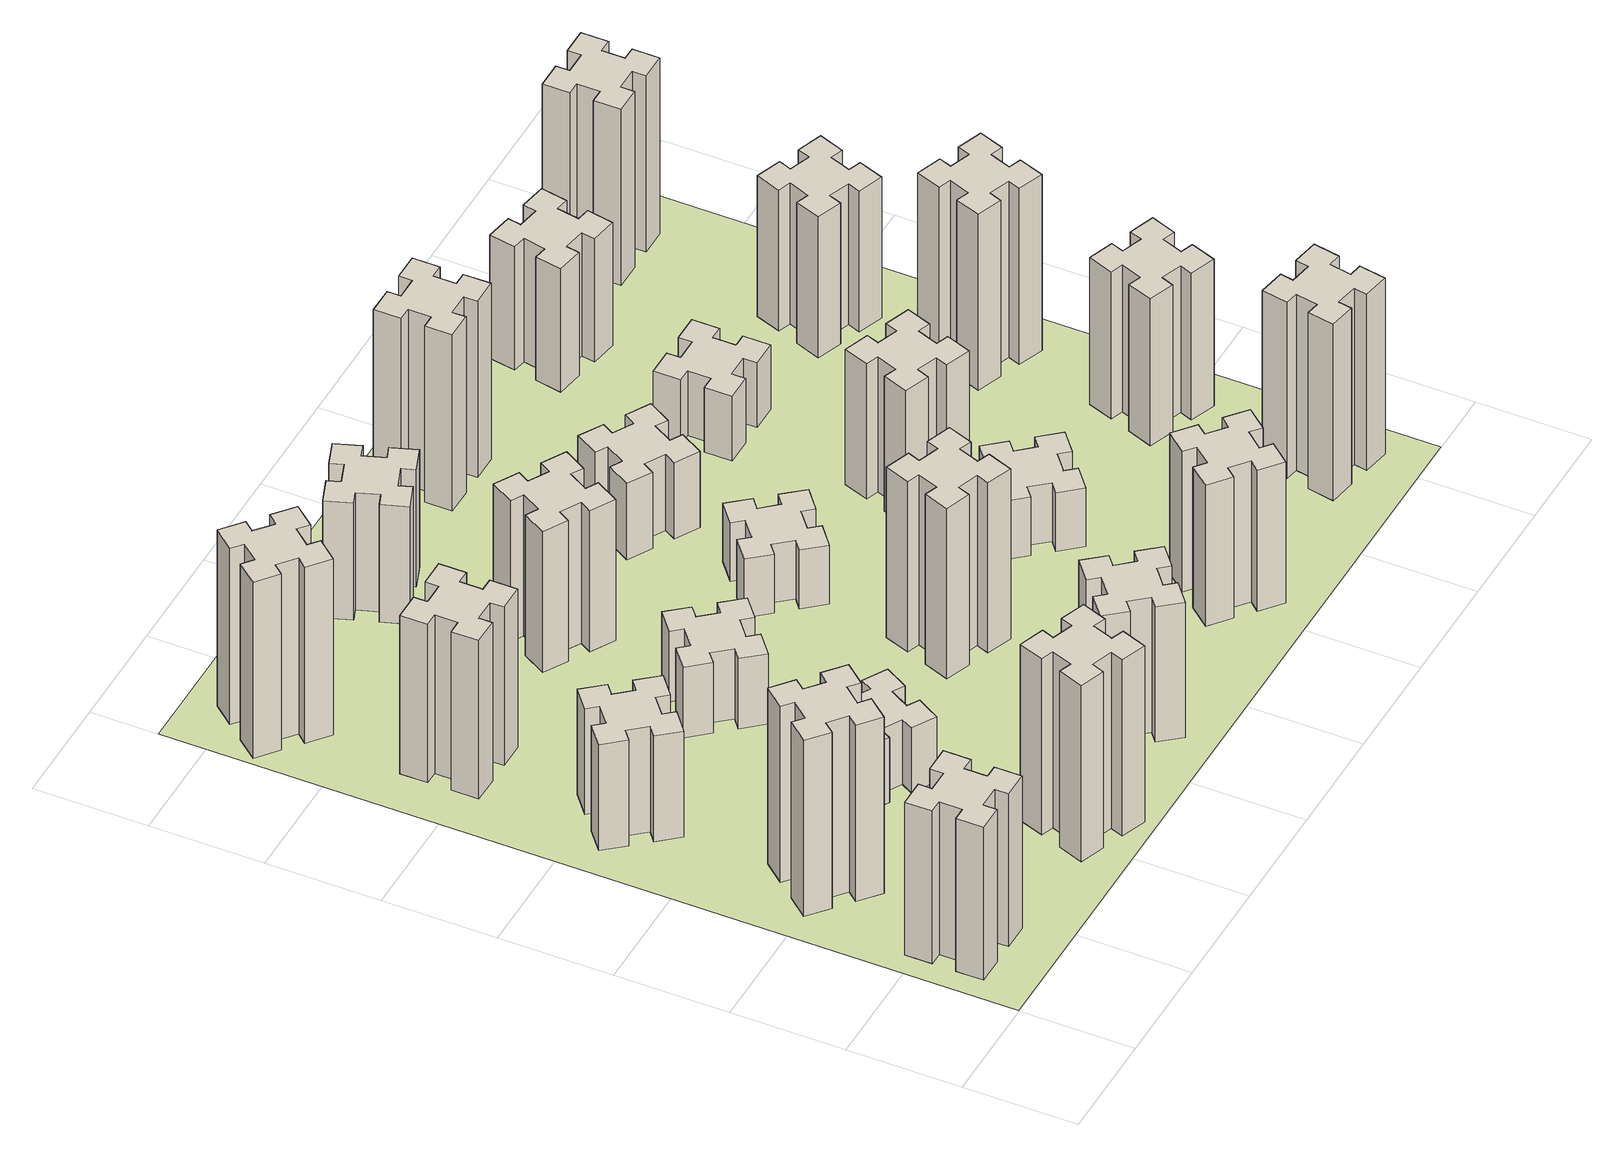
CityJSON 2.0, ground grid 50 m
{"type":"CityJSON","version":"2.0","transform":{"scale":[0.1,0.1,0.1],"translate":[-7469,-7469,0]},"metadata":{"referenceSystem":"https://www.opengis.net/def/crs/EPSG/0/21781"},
"CityObjects":{
"building1":{"type":"Building","attributes":{"class":"1000","function":"1000","usage":"1000","yearOfConstruction":2016,"roofType":"1000","measuredHeight":78,"storeysAboveGround":30,"storeysBelowGround":0},"geometry":[{"type":"Solid","lod":"1","boundaries":[[[[0,1,2,3,4,5,6,7,8,9,10,11,12,13,14,15,16,17,18,19]],[[17,16,20,21]],[[16,15,22,20]],[[15,14,23,22]],[[14,13,24,23]],[[13,12,25,24]],[[12,11,26,25]],[[11,10,27,26]],[[10,9,28,27]],[[9,8,29,28]],[[8,7,30,29]],[[7,6,31,30]],[[6,5,32,31]],[[5,4,33,32]],[[4,3,34,33]],[[3,2,35,34]],[[2,1,36,35]],[[1,0,37,36]],[[0,19,38,37]],[[19,18,39,38]],[[18,17,21,39]],[[24,25,26,27,28,29,30,31,32,33,34,35,36,37,38,39,21,20,22,23]]]]}]},
"building2":{"type":"Building","attributes":{"class":"1000","function":"1000","usage":"1000","yearOfConstruction":2016,"roofType":"1000","measuredHeight":90,"storeysAboveGround":30,"storeysBelowGround":0},"geometry":[{"type":"Solid","lod":"1","boundaries":[[[[40,41,42,43,44,45,46,47,48,49,50,51,52,53,54,55,56,57,58,59]],[[57,56,60,61]],[[56,55,62,60]],[[55,54,63,62]],[[54,53,64,63]],[[53,52,65,64]],[[52,51,66,65]],[[51,50,67,66]],[[50,49,68,67]],[[49,48,69,68]],[[48,47,70,69]],[[47,46,71,70]],[[46,45,72,71]],[[45,44,73,72]],[[44,43,74,73]],[[43,42,75,74]],[[42,41,76,75]],[[41,40,77,76]],[[40,59,78,77]],[[59,58,79,78]],[[58,57,61,79]],[[64,65,66,67,68,69,70,71,72,73,74,75,76,77,78,79,61,60,62,63]]]]}]},
"building3":{"type":"Building","attributes":{"class":"1000","function":"1000","usage":"1000","yearOfConstruction":2016,"roofType":"1000","measuredHeight":54,"storeysAboveGround":30,"storeysBelowGround":0},"geometry":[{"type":"Solid","lod":"1","boundaries":[[[[80,81,82,83,84,85,86,87,88,89,90,91,92,93,94,95,96,97,98,99]],[[97,96,100,101]],[[96,95,102,100]],[[95,94,103,102]],[[94,93,104,103]],[[93,92,105,104]],[[92,91,106,105]],[[91,90,107,106]],[[90,89,108,107]],[[89,88,109,108]],[[88,87,110,109]],[[87,86,111,110]],[[86,85,112,111]],[[85,84,113,112]],[[84,83,114,113]],[[83,82,115,114]],[[82,81,116,115]],[[81,80,117,116]],[[80,99,118,117]],[[99,98,119,118]],[[98,97,101,119]],[[104,105,106,107,108,109,110,111,112,113,114,115,116,117,118,119,101,100,102,103]]]]}]},
"building4":{"type":"Building","attributes":{"class":"1000","function":"1000","usage":"1000","yearOfConstruction":2016,"roofType":"1000","measuredHeight":81,"storeysAboveGround":30,"storeysBelowGround":0},"geometry":[{"type":"Solid","lod":"1","boundaries":[[[[120,121,122,123,124,125,126,127,128,129,130,131,132,133,134,135,136,137,138,139]],[[137,136,140,141]],[[136,135,142,140]],[[135,134,143,142]],[[134,133,144,143]],[[133,132,145,144]],[[132,131,146,145]],[[131,130,147,146]],[[130,129,148,147]],[[129,128,149,148]],[[128,127,150,149]],[[127,126,151,150]],[[126,125,152,151]],[[125,124,153,152]],[[124,123,154,153]],[[123,122,155,154]],[[122,121,156,155]],[[121,120,157,156]],[[120,139,158,157]],[[139,138,159,158]],[[138,137,141,159]],[[144,145,146,147,148,149,150,151,152,153,154,155,156,157,158,159,141,140,142,143]]]]}]},
"building5":{"type":"Building","attributes":{"class":"1000","function":"1000","usage":"1000","yearOfConstruction":2016,"roofType":"1000","measuredHeight":90,"storeysAboveGround":30,"storeysBelowGround":0},"geometry":[{"type":"Solid","lod":"1","boundaries":[[[[160,161,162,163,164,165,166,167,168,169,170,171,172,173,174,175,176,177,178,179]],[[177,176,180,181]],[[176,175,182,180]],[[175,174,183,182]],[[174,173,184,183]],[[173,172,185,184]],[[172,171,186,185]],[[171,170,187,186]],[[170,169,188,187]],[[169,168,189,188]],[[168,167,190,189]],[[167,166,191,190]],[[166,165,192,191]],[[165,164,193,192]],[[164,163,194,193]],[[163,162,195,194]],[[162,161,196,195]],[[161,160,197,196]],[[160,179,198,197]],[[179,178,199,198]],[[178,177,181,199]],[[184,185,186,187,188,189,190,191,192,193,194,195,196,197,198,199,181,180,182,183]]]]}]},
"building6":{"type":"Building","attributes":{"class":"1000","function":"1000","usage":"1000","yearOfConstruction":2016,"roofType":"1000","measuredHeight":90,"storeysAboveGround":30,"storeysBelowGround":0},"geometry":[{"type":"Solid","lod":"1","boundaries":[[[[200,201,202,203,204,205,206,207,208,209,210,211,212,213,214,215,216,217,218,219]],[[217,216,220,221]],[[216,215,222,220]],[[215,214,223,222]],[[214,213,224,223]],[[213,212,225,224]],[[212,211,226,225]],[[211,210,227,226]],[[210,209,228,227]],[[209,208,229,228]],[[208,207,230,229]],[[207,206,231,230]],[[206,205,232,231]],[[205,204,233,232]],[[204,203,234,233]],[[203,202,235,234]],[[202,201,236,235]],[[201,200,237,236]],[[200,219,238,237]],[[219,218,239,238]],[[218,217,221,239]],[[224,225,226,227,228,229,230,231,232,233,234,235,236,237,238,239,221,220,222,223]]]]}]},
"building7":{"type":"Building","attributes":{"class":"1000","function":"1000","usage":"1000","yearOfConstruction":2016,"roofType":"1000","measuredHeight":33,"storeysAboveGround":30,"storeysBelowGround":0},"geometry":[{"type":"Solid","lod":"1","boundaries":[[[[240,241,242,243,244,245,246,247,248,249,250,251,252,253,254,255,256,257,258,259]],[[257,256,260,261]],[[256,255,262,260]],[[255,254,263,262]],[[254,253,264,263]],[[253,252,265,264]],[[252,251,266,265]],[[251,250,267,266]],[[250,249,268,267]],[[249,248,269,268]],[[248,247,270,269]],[[247,246,271,270]],[[246,245,272,271]],[[245,244,273,272]],[[244,243,274,273]],[[243,242,275,274]],[[242,241,276,275]],[[241,240,277,276]],[[240,259,278,277]],[[259,258,279,278]],[[258,257,261,279]],[[264,265,266,267,268,269,270,271,272,273,274,275,276,277,278,279,261,260,262,263]]]]}]},
"building8":{"type":"Building","attributes":{"class":"1000","function":"1000","usage":"1000","yearOfConstruction":2016,"roofType":"1000","measuredHeight":36,"storeysAboveGround":30,"storeysBelowGround":0},"geometry":[{"type":"Solid","lod":"1","boundaries":[[[[280,281,282,283,284,285,286,287,288,289,290,291,292,293,294,295,296,297,298,299]],[[297,296,300,301]],[[296,295,302,300]],[[295,294,303,302]],[[294,293,304,303]],[[293,292,305,304]],[[292,291,306,305]],[[291,290,307,306]],[[290,289,308,307]],[[289,288,309,308]],[[288,287,310,309]],[[287,286,311,310]],[[286,285,312,311]],[[285,284,313,312]],[[284,283,314,313]],[[283,282,315,314]],[[282,281,316,315]],[[281,280,317,316]],[[280,299,318,317]],[[299,298,319,318]],[[298,297,301,319]],[[304,305,306,307,308,309,310,311,312,313,314,315,316,317,318,319,301,300,302,303]]]]}]},
"building9":{"type":"Building","attributes":{"class":"1000","function":"1000","usage":"1000","yearOfConstruction":2016,"roofType":"1000","measuredHeight":69,"storeysAboveGround":30,"storeysBelowGround":0},"geometry":[{"type":"Solid","lod":"1","boundaries":[[[[320,321,322,323,324,325,326,327,328,329,330,331,332,333,334,335,336,337,338,339]],[[337,336,340,341]],[[336,335,342,340]],[[335,334,343,342]],[[334,333,344,343]],[[333,332,345,344]],[[332,331,346,345]],[[331,330,347,346]],[[330,329,348,347]],[[329,328,349,348]],[[328,327,350,349]],[[327,326,351,350]],[[326,325,352,351]],[[325,324,353,352]],[[324,323,354,353]],[[323,322,355,354]],[[322,321,356,355]],[[321,320,357,356]],[[320,339,358,357]],[[339,338,359,358]],[[338,337,341,359]],[[344,345,346,347,348,349,350,351,352,353,354,355,356,357,358,359,341,340,342,343]]]]}]},
"building10":{"type":"Building","attributes":{"class":"1000","function":"1000","usage":"1000","yearOfConstruction":2016,"roofType":"1000","measuredHeight":72,"storeysAboveGround":30,"storeysBelowGround":0},"geometry":[{"type":"Solid","lod":"1","boundaries":[[[[360,361,362,363,364,365,366,367,368,369,370,371,372,373,374,375,376,377,378,379]],[[377,376,380,381]],[[376,375,382,380]],[[375,374,383,382]],[[374,373,384,383]],[[373,372,385,384]],[[372,371,386,385]],[[371,370,387,386]],[[370,369,388,387]],[[369,368,389,388]],[[368,367,390,389]],[[367,366,391,390]],[[366,365,392,391]],[[365,364,393,392]],[[364,363,394,393]],[[363,362,395,394]],[[362,361,396,395]],[[361,360,397,396]],[[360,379,398,397]],[[379,378,399,398]],[[378,377,381,399]],[[384,385,386,387,388,389,390,391,392,393,394,395,396,397,398,399,381,380,382,383]]]]}]},
"building11":{"type":"Building","attributes":{"class":"1000","function":"1000","usage":"1000","yearOfConstruction":2016,"roofType":"1000","measuredHeight":60,"storeysAboveGround":30,"storeysBelowGround":0},"geometry":[{"type":"Solid","lod":"1","boundaries":[[[[400,401,402,403,404,405,406,407,408,409,410,411,412,413,414,415,416,417,418,419]],[[417,416,420,421]],[[416,415,422,420]],[[415,414,423,422]],[[414,413,424,423]],[[413,412,425,424]],[[412,411,426,425]],[[411,410,427,426]],[[410,409,428,427]],[[409,408,429,428]],[[408,407,430,429]],[[407,406,431,430]],[[406,405,432,431]],[[405,404,433,432]],[[404,403,434,433]],[[403,402,435,434]],[[402,401,436,435]],[[401,400,437,436]],[[400,419,438,437]],[[419,418,439,438]],[[418,417,421,439]],[[424,425,426,427,428,429,430,431,432,433,434,435,436,437,438,439,421,420,422,423]]]]}]},
"building12":{"type":"Building","attributes":{"class":"1000","function":"1000","usage":"1000","yearOfConstruction":2016,"roofType":"1000","measuredHeight":87,"storeysAboveGround":30,"storeysBelowGround":0},"geometry":[{"type":"Solid","lod":"1","boundaries":[[[[440,441,442,443,444,445,446,447,448,449,450,451,452,453,454,455,456,457,458,459]],[[457,456,460,461]],[[456,455,462,460]],[[455,454,463,462]],[[454,453,464,463]],[[453,452,465,464]],[[452,451,466,465]],[[451,450,467,466]],[[450,449,468,467]],[[449,448,469,468]],[[448,447,470,469]],[[447,446,471,470]],[[446,445,472,471]],[[445,444,473,472]],[[444,443,474,473]],[[443,442,475,474]],[[442,441,476,475]],[[441,440,477,476]],[[440,459,478,477]],[[459,458,479,478]],[[458,457,461,479]],[[464,465,466,467,468,469,470,471,472,473,474,475,476,477,478,479,461,460,462,463]]]]}]},
"building13":{"type":"Building","attributes":{"class":"1000","function":"1000","usage":"1000","yearOfConstruction":2016,"roofType":"1000","measuredHeight":30,"storeysAboveGround":30,"storeysBelowGround":0},"geometry":[{"type":"Solid","lod":"1","boundaries":[[[[480,481,482,483,484,485,486,487,488,489,490,491,492,493,494,495,496,497,498,499]],[[497,496,500,501]],[[496,495,502,500]],[[495,494,503,502]],[[494,493,504,503]],[[493,492,505,504]],[[492,491,506,505]],[[491,490,507,506]],[[490,489,508,507]],[[489,488,509,508]],[[488,487,510,509]],[[487,486,511,510]],[[486,485,512,511]],[[485,484,513,512]],[[484,483,514,513]],[[483,482,515,514]],[[482,481,516,515]],[[481,480,517,516]],[[480,499,518,517]],[[499,498,519,518]],[[498,497,501,519]],[[504,505,506,507,508,509,510,511,512,513,514,515,516,517,518,519,501,500,502,503]]]]}]},
"building14":{"type":"Building","attributes":{"class":"1000","function":"1000","usage":"1000","yearOfConstruction":2016,"roofType":"1000","measuredHeight":72,"storeysAboveGround":30,"storeysBelowGround":0},"geometry":[{"type":"Solid","lod":"1","boundaries":[[[[520,521,522,523,524,525,526,527,528,529,530,531,532,533,534,535,536,537,538,539]],[[537,536,540,541]],[[536,535,542,540]],[[535,534,543,542]],[[534,533,544,543]],[[533,532,545,544]],[[532,531,546,545]],[[531,530,547,546]],[[530,529,548,547]],[[529,528,549,548]],[[528,527,550,549]],[[527,526,551,550]],[[526,525,552,551]],[[525,524,553,552]],[[524,523,554,553]],[[523,522,555,554]],[[522,521,556,555]],[[521,520,557,556]],[[520,539,558,557]],[[539,538,559,558]],[[538,537,541,559]],[[544,545,546,547,548,549,550,551,552,553,554,555,556,557,558,559,541,540,542,543]]]]}]},
"building15":{"type":"Building","attributes":{"class":"1000","function":"1000","usage":"1000","yearOfConstruction":2016,"roofType":"1000","measuredHeight":39,"storeysAboveGround":30,"storeysBelowGround":0},"geometry":[{"type":"Solid","lod":"1","boundaries":[[[[560,561,562,563,564,565,566,567,568,569,570,571,572,573,574,575,576,577,578,579]],[[577,576,580,581]],[[576,575,582,580]],[[575,574,583,582]],[[574,573,584,583]],[[573,572,585,584]],[[572,571,586,585]],[[571,570,587,586]],[[570,569,588,587]],[[569,568,589,588]],[[568,567,590,589]],[[567,566,591,590]],[[566,565,592,591]],[[565,564,593,592]],[[564,563,594,593]],[[563,562,595,594]],[[562,561,596,595]],[[561,560,597,596]],[[560,579,598,597]],[[579,578,599,598]],[[578,577,581,599]],[[584,585,586,587,588,589,590,591,592,593,594,595,596,597,598,599,581,580,582,583]]]]}]},
"building16":{"type":"Building","attributes":{"class":"1000","function":"1000","usage":"1000","yearOfConstruction":2016,"roofType":"1000","measuredHeight":90,"storeysAboveGround":30,"storeysBelowGround":0},"geometry":[{"type":"Solid","lod":"1","boundaries":[[[[600,601,602,603,604,605,606,607,608,609,610,611,612,613,614,615,616,617,618,619]],[[617,616,620,621]],[[616,615,622,620]],[[615,614,623,622]],[[614,613,624,623]],[[613,612,625,624]],[[612,611,626,625]],[[611,610,627,626]],[[610,609,628,627]],[[609,608,629,628]],[[608,607,630,629]],[[607,606,631,630]],[[606,605,632,631]],[[605,604,633,632]],[[604,603,634,633]],[[603,602,635,634]],[[602,601,636,635]],[[601,600,637,636]],[[600,619,638,637]],[[619,618,639,638]],[[618,617,621,639]],[[624,625,626,627,628,629,630,631,632,633,634,635,636,637,638,639,621,620,622,623]]]]}]},
"building17":{"type":"Building","attributes":{"class":"1000","function":"1000","usage":"1000","yearOfConstruction":2016,"roofType":"1000","measuredHeight":30,"storeysAboveGround":30,"storeysBelowGround":0},"geometry":[{"type":"Solid","lod":"1","boundaries":[[[[640,641,642,643,644,645,646,647,648,649,650,651,652,653,654,655,656,657,658,659]],[[657,656,660,661]],[[656,655,662,660]],[[655,654,663,662]],[[654,653,664,663]],[[653,652,665,664]],[[652,651,666,665]],[[651,650,667,666]],[[650,649,668,667]],[[649,648,669,668]],[[648,647,670,669]],[[647,646,671,670]],[[646,645,672,671]],[[645,644,673,672]],[[644,643,674,673]],[[643,642,675,674]],[[642,641,676,675]],[[641,640,677,676]],[[640,659,678,677]],[[659,658,679,678]],[[658,657,661,679]],[[664,665,666,667,668,669,670,671,672,673,674,675,676,677,678,679,661,660,662,663]]]]}]},
"building18":{"type":"Building","attributes":{"class":"1000","function":"1000","usage":"1000","yearOfConstruction":2016,"roofType":"1000","measuredHeight":69,"storeysAboveGround":30,"storeysBelowGround":0},"geometry":[{"type":"Solid","lod":"1","boundaries":[[[[680,681,682,683,684,685,686,687,688,689,690,691,692,693,694,695,696,697,698,699]],[[697,696,700,701]],[[696,695,702,700]],[[695,694,703,702]],[[694,693,704,703]],[[693,692,705,704]],[[692,691,706,705]],[[691,690,707,706]],[[690,689,708,707]],[[689,688,709,708]],[[688,687,710,709]],[[687,686,711,710]],[[686,685,712,711]],[[685,684,713,712]],[[684,683,714,713]],[[683,682,715,714]],[[682,681,716,715]],[[681,680,717,716]],[[680,699,718,717]],[[699,698,719,718]],[[698,697,701,719]],[[704,705,706,707,708,709,710,711,712,713,714,715,716,717,718,719,701,700,702,703]]]]}]},
"building19":{"type":"Building","attributes":{"class":"1000","function":"1000","usage":"1000","yearOfConstruction":2016,"roofType":"1000","measuredHeight":33,"storeysAboveGround":30,"storeysBelowGround":0},"geometry":[{"type":"Solid","lod":"1","boundaries":[[[[720,721,722,723,724,725,726,727,728,729,730,731,732,733,734,735,736,737,738,739]],[[737,736,740,741]],[[736,735,742,740]],[[735,734,743,742]],[[734,733,744,743]],[[733,732,745,744]],[[732,731,746,745]],[[731,730,747,746]],[[730,729,748,747]],[[729,728,749,748]],[[728,727,750,749]],[[727,726,751,750]],[[726,725,752,751]],[[725,724,753,752]],[[724,723,754,753]],[[723,722,755,754]],[[722,721,756,755]],[[721,720,757,756]],[[720,739,758,757]],[[739,738,759,758]],[[738,737,741,759]],[[744,745,746,747,748,749,750,751,752,753,754,755,756,757,758,759,741,740,742,743]]]]}]},
"building20":{"type":"Building","attributes":{"class":"1000","function":"1000","usage":"1000","yearOfConstruction":2016,"roofType":"1000","measuredHeight":90,"storeysAboveGround":30,"storeysBelowGround":0},"geometry":[{"type":"Solid","lod":"1","boundaries":[[[[760,761,762,763,764,765,766,767,768,769,770,771,772,773,774,775,776,777,778,779]],[[777,776,780,781]],[[776,775,782,780]],[[775,774,783,782]],[[774,773,784,783]],[[773,772,785,784]],[[772,771,786,785]],[[771,770,787,786]],[[770,769,788,787]],[[769,768,789,788]],[[768,767,790,789]],[[767,766,791,790]],[[766,765,792,791]],[[765,764,793,792]],[[764,763,794,793]],[[763,762,795,794]],[[762,761,796,795]],[[761,760,797,796]],[[760,779,798,797]],[[779,778,799,798]],[[778,777,781,799]],[[784,785,786,787,788,789,790,791,792,793,794,795,796,797,798,799,781,780,782,783]]]]}]},
"building21":{"type":"Building","attributes":{"class":"1000","function":"1000","usage":"1000","yearOfConstruction":2016,"roofType":"1000","measuredHeight":63,"storeysAboveGround":30,"storeysBelowGround":0},"geometry":[{"type":"Solid","lod":"1","boundaries":[[[[800,801,802,803,804,805,806,807,808,809,810,811,812,813,814,815,816,817,818,819]],[[817,816,820,821]],[[816,815,822,820]],[[815,814,823,822]],[[814,813,824,823]],[[813,812,825,824]],[[812,811,826,825]],[[811,810,827,826]],[[810,809,828,827]],[[809,808,829,828]],[[808,807,830,829]],[[807,806,831,830]],[[806,805,832,831]],[[805,804,833,832]],[[804,803,834,833]],[[803,802,835,834]],[[802,801,836,835]],[[801,800,837,836]],[[800,819,838,837]],[[819,818,839,838]],[[818,817,821,839]],[[824,825,826,827,828,829,830,831,832,833,834,835,836,837,838,839,821,820,822,823]]]]}]},
"building22":{"type":"Building","attributes":{"class":"1000","function":"1000","usage":"1000","yearOfConstruction":2016,"roofType":"1000","measuredHeight":75,"storeysAboveGround":30,"storeysBelowGround":0},"geometry":[{"type":"Solid","lod":"1","boundaries":[[[[840,841,842,843,844,845,846,847,848,849,850,851,852,853,854,855,856,857,858,859]],[[857,856,860,861]],[[856,855,862,860]],[[855,854,863,862]],[[854,853,864,863]],[[853,852,865,864]],[[852,851,866,865]],[[851,850,867,866]],[[850,849,868,867]],[[849,848,869,868]],[[848,847,870,869]],[[847,846,871,870]],[[846,845,872,871]],[[845,844,873,872]],[[844,843,874,873]],[[843,842,875,874]],[[842,841,876,875]],[[841,840,877,876]],[[840,859,878,877]],[[859,858,879,878]],[[858,857,861,879]],[[864,865,866,867,868,869,870,871,872,873,874,875,876,877,878,879,861,860,862,863]]]]}]},
"building23":{"type":"Building","attributes":{"class":"1000","function":"1000","usage":"1000","yearOfConstruction":2016,"roofType":"1000","measuredHeight":90,"storeysAboveGround":30,"storeysBelowGround":0},"geometry":[{"type":"Solid","lod":"1","boundaries":[[[[880,881,882,883,884,885,886,887,888,889,890,891,892,893,894,895,896,897,898,899]],[[897,896,900,901]],[[896,895,902,900]],[[895,894,903,902]],[[894,893,904,903]],[[893,892,905,904]],[[892,891,906,905]],[[891,890,907,906]],[[890,889,908,907]],[[889,888,909,908]],[[888,887,910,909]],[[887,886,911,910]],[[886,885,912,911]],[[885,884,913,912]],[[884,883,914,913]],[[883,882,915,914]],[[882,881,916,915]],[[881,880,917,916]],[[880,899,918,917]],[[899,898,919,918]],[[898,897,901,919]],[[904,905,906,907,908,909,910,911,912,913,914,915,916,917,918,919,901,900,902,903]]]]}]},
"building24":{"type":"Building","attributes":{"class":"1000","function":"1000","usage":"1000","yearOfConstruction":2016,"roofType":"1000","measuredHeight":72,"storeysAboveGround":30,"storeysBelowGround":0},"geometry":[{"type":"Solid","lod":"1","boundaries":[[[[920,921,922,923,924,925,926,927,928,929,930,931,932,933,934,935,936,937,938,939]],[[937,936,940,941]],[[936,935,942,940]],[[935,934,943,942]],[[934,933,944,943]],[[933,932,945,944]],[[932,931,946,945]],[[931,930,947,946]],[[930,929,948,947]],[[929,928,949,948]],[[928,927,950,949]],[[927,926,951,950]],[[926,925,952,951]],[[925,924,953,952]],[[924,923,954,953]],[[923,922,955,954]],[[922,921,956,955]],[[921,920,957,956]],[[920,939,958,957]],[[939,938,959,958]],[[938,937,941,959]],[[944,945,946,947,948,949,950,951,952,953,954,955,956,957,958,959,941,940,942,943]]]]}]},
"building25":{"type":"Building","attributes":{"class":"1000","function":"1000","usage":"1000","yearOfConstruction":2016,"roofType":"1000","measuredHeight":90,"storeysAboveGround":30,"storeysBelowGround":0},"geometry":[{"type":"Solid","lod":"1","boundaries":[[[[960,961,962,963,964,965,966,967,968,969,970,971,972,973,974,975,976,977,978,979]],[[977,976,980,981]],[[976,975,982,980]],[[975,974,983,982]],[[974,973,984,983]],[[973,972,985,984]],[[972,971,986,985]],[[971,970,987,986]],[[970,969,988,987]],[[969,968,989,988]],[[968,967,990,989]],[[967,966,991,990]],[[966,965,992,991]],[[965,964,993,992]],[[964,963,994,993]],[[963,962,995,994]],[[962,961,996,995]],[[961,960,997,996]],[[960,979,998,997]],[[979,978,999,998]],[[978,977,981,999]],[[984,985,986,987,988,989,990,991,992,993,994,995,996,997,998,999,981,980,982,983]]]]}]},
"landuse1":{"type":"LandUse","attributes":{"name":"plot1","function":"1010"},"geometry":[{"type":"MultiSurface","lod":"1","boundaries":[[[1000,1001,1002,1003]]]}]}
},
"vertices":[
[165,425,0],[165,325,0],[105,325,0],[105,205,0],[225,205,0],[225,265,0],[325,265,0],[325,205,0],[445,205,0],[445,325,0],[385,325,0],[385,425,0],[445,425,0],[445,545,0],[325,545,0],[325,485,0],[225,485,0],[225,545,0],[105,545,0],[105,425,0],[225,485,780],[225,545,780],[325,485,780],[325,545,780],[445,545,780],[445,425,780],[385,425,780],[385,325,780],[445,325,780],[445,205,780],[325,205,780],[325,265,780],[225,265,780],[225,205,780],[105,205,780],[105,325,780],[165,325,780],[165,425,780],[105,425,780],[105,545,780],
[484,1067,0],[408,1132,0],[446,1178,0],[354,1255,0],[277,1163,0],[323,1124,0],[259,1048,0],[213,1086,0],[136,994,0],[228,917,0],[266,963,0],[343,899,0],[304,853,0],[396,776,0],[473,868,0],[427,906,0],[492,983,0],[538,944,0],[615,1036,0],[523,1113,0],[492,983,900],[538,944,900],[427,906,900],[473,868,900],[396,776,900],[304,853,900],[343,899,900],[266,963,900],[228,917,900],[136,994,900],[213,1086,900],[259,1048,900],[323,1124,900],[277,1163,900],[354,1255,900],[446,1178,900],[408,1132,900],[484,1067,900],[523,1113,900],[615,1036,900],
[492,1888,0],[427,1964,0],[473,2003,0],[396,2095,0],[304,2018,0],[343,1972,0],[266,1907,0],[228,1953,0],[136,1876,0],[213,1784,0],[259,1823,0],[323,1746,0],[277,1708,0],[354,1616,0],[446,1693,0],[408,1739,0],[484,1803,0],[523,1757,0],[615,1834,0],[538,1926,0],[484,1803,540],[523,1757,540],[408,1739,540],[446,1693,540],[354,1616,540],[277,1708,540],[323,1746,540],[259,1823,540],[213,1784,540],[136,1876,540],[228,1953,540],[266,1907,540],[343,1972,540],[304,2018,540],[396,2095,540],[473,2003,540],[427,1964,540],[492,1888,540],[538,1926,540],[615,1834,540],
[485,2545,0],[485,2645,0],[545,2645,0],[545,2765,0],[425,2765,0],[425,2705,0],[325,2705,0],[325,2765,0],[205,2765,0],[205,2645,0],[265,2645,0],[265,2545,0],[205,2545,0],[205,2425,0],[325,2425,0],[325,2485,0],[425,2485,0],[425,2425,0],[545,2425,0],[545,2545,0],[425,2485,810],[425,2425,810],[325,2485,810],[325,2425,810],[205,2425,810],[205,2545,810],[265,2545,810],[265,2645,810],[205,2645,810],[205,2765,810],[325,2765,810],[325,2705,810],[425,2705,810],[425,2765,810],[545,2765,810],[545,2645,810],[485,2645,810],[485,2545,810],[545,2545,810],[545,2425,810],
[1029,360,0],[995,266,0],[939,287,0],[897,174,0],[1010,133,0],[1031,189,0],[1125,155,0],[1104,99,0],[1217,57,0],[1258,170,0],[1202,191,0],[1236,285,0],[1292,264,0],[1333,377,0],[1220,418,0],[1200,362,0],[1106,396,0],[1127,452,0],[1014,493,0],[973,380,0],[1106,396,900],[1127,452,900],[1200,362,900],[1220,418,900],[1333,377,900],[1292,264,900],[1236,285,900],[1202,191,900],[1258,170,900],[1217,57,900],[1104,99,900],[1125,155,900],[1031,189,900],[1010,133,900],[897,174,900],[939,287,900],[995,266,900],[1029,360,900],[973,380,900],[1014,493,900],
[384,3387,0],[308,3452,0],[346,3498,0],[254,3575,0],[177,3483,0],[223,3444,0],[159,3368,0],[113,3406,0],[36,3314,0],[128,3237,0],[166,3283,0],[243,3219,0],[204,3173,0],[296,3096,0],[373,3188,0],[327,3226,0],[392,3303,0],[438,3264,0],[515,3356,0],[423,3433,0],[392,3303,900],[438,3264,900],[327,3226,900],[373,3188,900],[296,3096,900],[204,3173,900],[243,3219,900],[166,3283,900],[128,3237,900],[36,3314,900],[113,3406,900],[159,3368,900],[223,3444,900],[177,3483,900],[254,3575,900],[346,3498,900],[308,3452,900],[384,3387,900],[423,3433,900],[515,3356,900],
[1086,1017,0],[1136,1104,0],[1188,1074,0],[1248,1178,0],[1144,1238,0],[1114,1186,0],[1027,1236,0],[1057,1288,0],[953,1348,0],[893,1244,0],[945,1214,0],[895,1127,0],[843,1157,0],[783,1053,0],[887,993,0],[917,1045,0],[1004,995,0],[974,943,0],[1078,883,0],[1138,987,0],[1004,995,330],[974,943,330],[917,1045,330],[887,993,330],[783,1053,330],[843,1157,330],[895,1127,330],[945,1214,330],[893,1244,330],[953,1348,330],[1057,1288,330],[1027,1236,330],[1114,1186,330],[1144,1238,330],[1248,1178,330],[1188,1074,330],[1136,1104,330],[1086,1017,330],[1138,987,330],[1078,883,330],
[1083,1972,0],[1006,1907,0],[968,1953,0],[876,1876,0],[953,1784,0],[999,1823,0],[1063,1746,0],[1017,1708,0],[1094,1616,0],[1186,1693,0],[1148,1739,0],[1224,1803,0],[1263,1757,0],[1355,1834,0],[1278,1926,0],[1232,1888,0],[1167,1964,0],[1213,2003,0],[1136,2095,0],[1044,2018,0],[1167,1964,360],[1213,2003,360],[1232,1888,360],[1278,1926,360],[1355,1834,360],[1263,1757,360],[1224,1803,360],[1148,1739,360],[1186,1693,360],[1094,1616,360],[1017,1708,360],[1063,1746,360],[999,1823,360],[953,1784,360],[876,1876,360],[968,1953,360],[1006,1907,360],[1083,1972,360],[1044,2018,360],[1136,2095,360],
[1639,343,0],[1703,266,0],[1657,228,0],[1734,136,0],[1826,213,0],[1788,259,0],[1864,323,0],[1903,277,0],[1995,354,0],[1918,446,0],[1872,408,0],[1807,484,0],[1853,523,0],[1776,615,0],[1684,538,0],[1723,492,0],[1646,427,0],[1608,473,0],[1516,396,0],[1593,304,0],[1646,427,690],[1608,473,690],[1723,492,690],[1684,538,690],[1776,615,690],[1853,523,690],[1807,484,690],[1872,408,690],[1918,446,690],[1995,354,690],[1903,277,690],[1864,323,690],[1788,259,690],[1826,213,690],[1734,136,690],[1657,228,690],[1703,266,690],[1639,343,690],[1593,304,690],[1516,396,690],
[1314,2666,0],[1227,2716,0],[1257,2768,0],[1153,2828,0],[1093,2724,0],[1145,2694,0],[1095,2607,0],[1043,2637,0],[983,2533,0],[1087,2473,0],[1117,2525,0],[1204,2475,0],[1174,2423,0],[1278,2363,0],[1338,2467,0],[1286,2497,0],[1336,2584,0],[1388,2554,0],[1448,2658,0],[1344,2718,0],[1336,2584,720],[1388,2554,720],[1286,2497,720],[1338,2467,720],[1278,2363,720],[1174,2423,720],[1204,2475,720],[1117,2525,720],[1087,2473,720],[983,2533,720],[1043,2637,720],[1095,2607,720],[1145,2694,720],[1093,2724,720],[1153,2828,720],[1257,2768,720],[1227,2716,720],[1314,2666,720],[1344,2718,720],[1448,2658,720],
[1125,3456,0],[1031,3422,0],[1010,3478,0],[897,3437,0],[939,3324,0],[995,3345,0],[1029,3251,0],[973,3230,0],[1014,3117,0],[1127,3159,0],[1106,3215,0],[1200,3249,0],[1220,3193,0],[1333,3234,0],[1292,3347,0],[1236,3326,0],[1202,3420,0],[1258,3440,0],[1217,3553,0],[1104,3512,0],[1202,3420,600],[1258,3440,600],[1236,3326,600],[1292,3347,600],[1333,3234,600],[1220,3193,600],[1200,3249,600],[1106,3215,600],[1127,3159,600],[1014,3117,600],[973,3230,600],[1029,3251,600],[995,3345,600],[939,3324,600],[897,3437,600],[1010,3478,600],[1031,3422,600],[1125,3456,600],[1104,3512,600],[1217,3553,600],
[1769,1300,0],[1735,1206,0],[1679,1227,0],[1637,1114,0],[1750,1073,0],[1771,1129,0],[1865,1095,0],[1844,1039,0],[1957,997,0],[1998,1110,0],[1942,1131,0],[1976,1225,0],[2032,1204,0],[2073,1317,0],[1960,1358,0],[1940,1302,0],[1846,1336,0],[1867,1392,0],[1754,1433,0],[1713,1320,0],[1846,1336,870],[1867,1392,870],[1940,1302,870],[1960,1358,870],[2073,1317,870],[2032,1204,870],[1976,1225,870],[1942,1131,870],[1998,1110,870],[1957,997,870],[1844,1039,870],[1865,1095,870],[1771,1129,870],[1750,1073,870],[1637,1114,870],[1679,1227,870],[1735,1206,870],[1769,1300,870],[1713,1320,870],[1754,1433,870],
[1972,1988,0],[1907,2064,0],[1953,2103,0],[1876,2195,0],[1784,2118,0],[1823,2072,0],[1746,2007,0],[1708,2053,0],[1616,1976,0],[1693,1884,0],[1739,1923,0],[1803,1846,0],[1757,1808,0],[1834,1716,0],[1926,1793,0],[1888,1839,0],[1964,1903,0],[2003,1857,0],[2095,1934,0],[2018,2026,0],[1964,1903,300],[2003,1857,300],[1888,1839,300],[1926,1793,300],[1834,1716,300],[1757,1808,300],[1803,1846,300],[1739,1923,300],[1693,1884,300],[1616,1976,300],[1708,2053,300],[1746,2007,300],[1823,2072,300],[1784,2118,300],[1876,2195,300],[1953,2103,300],[1907,2064,300],[1972,1988,300],[2018,2026,300],[2095,1934,300],
[2486,323,0],[2563,259,0],[2524,213,0],[2616,136,0],[2693,228,0],[2647,266,0],[2712,343,0],[2758,304,0],[2835,396,0],[2743,473,0],[2704,427,0],[2628,492,0],[2666,538,0],[2574,615,0],[2497,523,0],[2543,484,0],[2479,408,0],[2433,446,0],[2356,354,0],[2448,277,0],[2479,408,720],[2433,446,720],[2543,484,720],[2497,523,720],[2574,615,720],[2666,538,720],[2628,492,720],[2704,427,720],[2743,473,720],[2835,396,720],[2758,304,720],[2712,343,720],[2647,266,720],[2693,228,720],[2616,136,720],[2524,213,720],[2563,259,720],[2486,323,720],[2448,277,720],[2356,354,720],
[2026,2497,0],[2076,2584,0],[2128,2554,0],[2188,2658,0],[2084,2718,0],[2054,2666,0],[1967,2716,0],[1997,2768,0],[1893,2828,0],[1833,2724,0],[1885,2694,0],[1835,2607,0],[1783,2637,0],[1723,2533,0],[1827,2473,0],[1857,2525,0],[1944,2475,0],[1914,2423,0],[2018,2363,0],[2078,2467,0],[1944,2475,390],[1914,2423,390],[1857,2525,390],[1827,2473,390],[1723,2533,390],[1783,2637,390],[1835,2607,390],[1885,2694,390],[1833,2724,390],[1893,2828,390],[1997,2768,390],[1967,2716,390],[2054,2666,390],[2084,2718,390],[2188,2658,390],[2128,2554,390],[2076,2584,390],[2026,2497,390],[2078,2467,390],[2018,2363,390],
[1965,3385,0],[1965,3485,0],[2025,3485,0],[2025,3605,0],[1905,3605,0],[1905,3545,0],[1805,3545,0],[1805,3605,0],[1685,3605,0],[1685,3485,0],[1745,3485,0],[1745,3385,0],[1685,3385,0],[1685,3265,0],[1805,3265,0],[1805,3325,0],[1905,3325,0],[1905,3265,0],[2025,3265,0],[2025,3385,0],[1905,3325,900],[1905,3265,900],[1805,3325,900],[1805,3265,900],[1685,3265,900],[1685,3385,900],[1745,3385,900],[1745,3485,900],[1685,3485,900],[1685,3605,900],[1805,3605,900],[1805,3545,900],[1905,3545,900],[1905,3605,900],[2025,3605,900],[2025,3485,900],[1965,3485,900],[1965,3385,900],[2025,3385,900],[2025,3265,900],
[2628,1099,0],[2704,1163,0],[2743,1117,0],[2835,1194,0],[2758,1286,0],[2712,1248,0],[2647,1324,0],[2693,1363,0],[2616,1455,0],[2524,1378,0],[2563,1332,0],[2486,1267,0],[2448,1313,0],[2356,1236,0],[2433,1144,0],[2479,1183,0],[2543,1106,0],[2497,1068,0],[2574,976,0],[2666,1053,0],[2543,1106,300],[2497,1068,300],[2479,1183,300],[2433,1144,300],[2356,1236,300],[2448,1313,300],[2486,1267,300],[2563,1332,300],[2524,1378,300],[2616,1455,300],[2693,1363,300],[2647,1324,300],[2712,1248,300],[2758,1286,300],[2835,1194,300],[2743,1117,300],[2704,1163,300],[2628,1099,300],[2666,1053,300],[2574,976,300],
[2682,1671,0],[2716,1765,0],[2772,1744,0],[2813,1857,0],[2700,1898,0],[2680,1842,0],[2586,1876,0],[2607,1932,0],[2494,1973,0],[2453,1860,0],[2509,1840,0],[2475,1746,0],[2419,1767,0],[2377,1654,0],[2490,1613,0],[2511,1669,0],[2605,1635,0],[2584,1579,0],[2697,1537,0],[2738,1650,0],[2605,1635,690],[2584,1579,690],[2511,1669,690],[2490,1613,690],[2377,1654,690],[2419,1767,690],[2475,1746,690],[2509,1840,690],[2453,1860,690],[2494,1973,690],[2607,1932,690],[2586,1876,690],[2680,1842,690],[2700,1898,690],[2813,1857,690],[2772,1744,690],[2716,1765,690],[2682,1671,690],[2738,1650,690],[2697,1537,690],
[2485,2645,0],[2485,2545,0],[2425,2545,0],[2425,2425,0],[2545,2425,0],[2545,2485,0],[2645,2485,0],[2645,2425,0],[2765,2425,0],[2765,2545,0],[2705,2545,0],[2705,2645,0],[2765,2645,0],[2765,2765,0],[2645,2765,0],[2645,2705,0],[2545,2705,0],[2545,2765,0],[2425,2765,0],[2425,2645,0],[2545,2705,330],[2545,2765,330],[2645,2705,330],[2645,2765,330],[2765,2765,330],[2765,2645,330],[2705,2645,330],[2705,2545,330],[2765,2545,330],[2765,2425,330],[2645,2425,330],[2645,2485,330],[2545,2485,330],[2545,2425,330],[2425,2425,330],[2425,2545,330],[2485,2545,330],[2485,2645,330],[2425,2645,330],[2425,2765,330],
[3504,475,0],[3405,492,0],[3416,551,0],[3297,572,0],[3277,454,0],[3336,444,0],[3318,345,0],[3259,356,0],[3238,237,0],[3357,217,0],[3367,276,0],[3465,258,0],[3455,199,0],[3573,178,0],[3594,297,0],[3535,307,0],[3552,405,0],[3611,395,0],[3632,513,0],[3514,534,0],[3552,405,900],[3611,395,900],[3535,307,900],[3594,297,900],[3573,178,900],[3455,199,900],[3465,258,900],[3367,276,900],[3357,217,900],[3238,237,900],[3259,356,900],[3318,345,900],[3336,444,900],[3277,454,900],[3297,572,900],[3416,551,900],[3405,492,900],[3504,475,900],[3514,534,900],[3632,513,900],
[2596,3404,0],[2578,3305,0],[2519,3316,0],[2498,3197,0],[2617,3177,0],[2627,3236,0],[2725,3218,0],[2715,3159,0],[2833,3138,0],[2854,3257,0],[2795,3267,0],[2812,3365,0],[2871,3355,0],[2892,3473,0],[2774,3494,0],[2764,3435,0],[2665,3452,0],[2676,3511,0],[2557,3532,0],[2537,3414,0],[2665,3452,630],[2676,3511,630],[2764,3435,630],[2774,3494,630],[2892,3473,630],[2871,3355,630],[2812,3365,630],[2795,3267,630],[2854,3257,630],[2833,3138,630],[2715,3159,630],[2725,3218,630],[2627,3236,630],[2617,3177,630],[2498,3197,630],[2519,3316,630],[2578,3305,630],[2596,3404,630],[2537,3414,630],[2557,3532,630],
[3351,1029,0],[3445,995,0],[3424,939,0],[3537,897,0],[3578,1010,0],[3522,1031,0],[3556,1125,0],[3612,1104,0],[3653,1217,0],[3540,1258,0],[3520,1202,0],[3426,1236,0],[3447,1292,0],[3334,1333,0],[3293,1220,0],[3349,1200,0],[3315,1106,0],[3259,1127,0],[3217,1014,0],[3330,973,0],[3315,1106,750],[3259,1127,750],[3349,1200,750],[3293,1220,750],[3334,1333,750],[3447,1292,750],[3426,1236,750],[3520,1202,750],[3540,1258,750],[3653,1217,750],[3612,1104,750],[3556,1125,750],[3522,1031,750],[3578,1010,750],[3537,897,750],[3424,939,750],[3445,995,750],[3351,1029,750],[3330,973,750],[3217,1014,750],
[3520,1942,0],[3426,1976,0],[3447,2032,0],[3334,2073,0],[3293,1960,0],[3349,1940,0],[3315,1846,0],[3259,1867,0],[3217,1754,0],[3330,1713,0],[3351,1769,0],[3445,1735,0],[3424,1679,0],[3537,1637,0],[3578,1750,0],[3522,1771,0],[3556,1865,0],[3612,1844,0],[3653,1957,0],[3540,1998,0],[3556,1865,900],[3612,1844,900],[3522,1771,900],[3578,1750,900],[3537,1637,900],[3424,1679,900],[3445,1735,900],[3351,1769,900],[3330,1713,900],[3217,1754,900],[3259,1867,900],[3315,1846,900],[3349,1940,900],[3293,1960,900],[3334,2073,900],[3447,2032,900],[3426,1976,900],[3520,1942,900],[3540,1998,900],[3653,1957,900],
[3420,2582,0],[3326,2616,0],[3347,2672,0],[3234,2713,0],[3193,2600,0],[3249,2580,0],[3215,2486,0],[3159,2507,0],[3117,2394,0],[3230,2353,0],[3251,2409,0],[3345,2375,0],[3324,2319,0],[3437,2277,0],[3478,2390,0],[3422,2411,0],[3456,2505,0],[3512,2484,0],[3553,2597,0],[3440,2638,0],[3456,2505,720],[3512,2484,720],[3422,2411,720],[3478,2390,720],[3437,2277,720],[3324,2319,720],[3345,2375,720],[3251,2409,720],[3230,2353,720],[3117,2394,720],[3159,2507,720],[3215,2486,720],[3249,2580,720],[3193,2600,720],[3234,2713,720],[3347,2672,720],[3326,2616,720],[3420,2582,720],[3440,2638,720],[3553,2597,720],
[3285,3325,0],[3385,3325,0],[3385,3265,0],[3505,3265,0],[3505,3385,0],[3445,3385,0],[3445,3485,0],[3505,3485,0],[3505,3605,0],[3385,3605,0],[3385,3545,0],[3285,3545,0],[3285,3605,0],[3165,3605,0],[3165,3485,0],[3225,3485,0],[3225,3385,0],[3165,3385,0],[3165,3265,0],[3285,3265,0],[3225,3385,900],[3165,3385,900],[3225,3485,900],[3165,3485,900],[3165,3605,900],[3285,3605,900],[3285,3545,900],[3385,3545,900],[3385,3605,900],[3505,3605,900],[3505,3485,900],[3445,3485,900],[3445,3385,900],[3505,3385,900],[3505,3265,900],[3385,3265,900],[3385,3325,900],[3285,3325,900],[3285,3265,900],[3165,3265,900],
[5,3705,0],[3705,3705,0],[3705,5,0],[5,5,0]
]}
